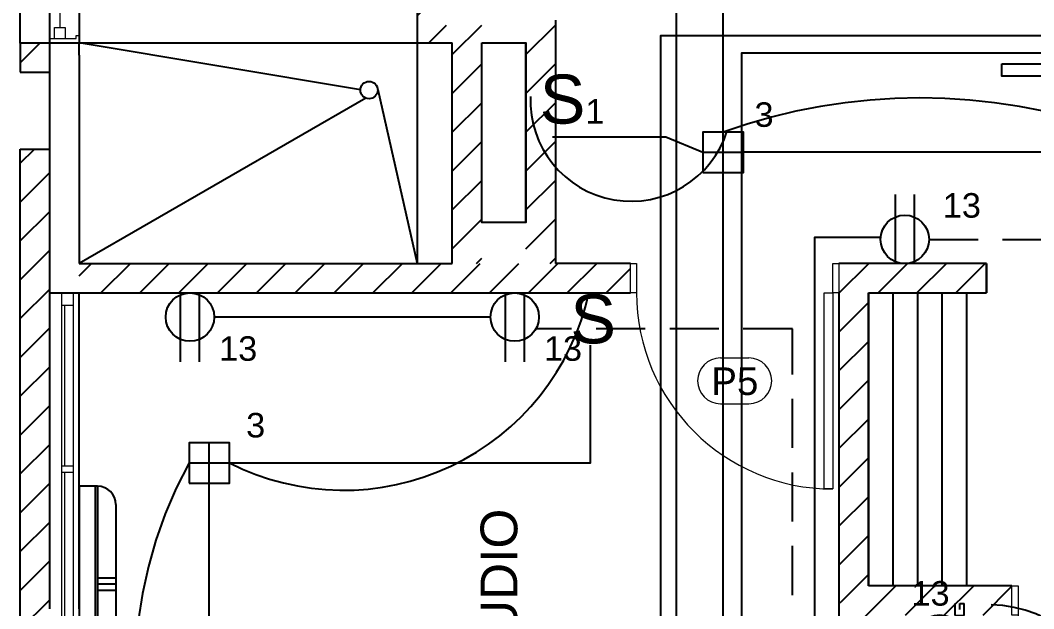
# Model space of a CAD drawing. Header units: inches. Extents: x 131 to 82119, y 71 to 16923.
# Drawn here: x 376.639 to 380.77, y 147.485 to 149.885 of the extents above; entities that cross this region are included whole.
import ezdxf
from ezdxf.enums import TextEntityAlignment as Align

# ---------------------------------------------------------------- set-up
doc = ezdxf.new("R2010")
doc.units = ezdxf.units.IN
doc.header["$MEASUREMENT"] = 0
for name, pattern in [('Dash', [0.006, 0.003, -0.003]), ('HIDDEN', [9.525, 6.35, -3.175]), ('PISO', [0.3, 0.2, -0.1])]:
    doc.linetypes.add(name, pattern=pattern)
for name, color, linetype, lineweight in [('A-DOOR-____-IDEN', 31, 'Continuous', 18), ('A-DOOR-____-MCUT', 31, 'Continuous', 18), ('A-DOOR-____-OTLN', 31, 'Continuous', 18), ('A-DOOR-FRAM-MCUT', 31, 'Continuous', 18), ('A-GLAZ-____-MCUT', 151, 'Continuous', 18), ('A-GLAZ-____-OTLN', 151, 'Continuous', 18), ('DUCTO-PARED O TECHO', 7, 'Continuous', 25), ('DUCTO-PISO', 7, 'PISO', 25), ('RED-TELEVISIÓN', 84, 'TELEVISION', 25), ('RED-TELÉFONO', 240, 'TELEFONO', 25), ('SIMBOLOGIA', 150, 'Continuous', 25), ('SIMBOLOGÍA', 150, 'Continuous', 25)]:
    doc.layers.add(name, color=color, linetype=linetype, lineweight=lineweight)
for name, color, linetype in [('Arquitectonico', 253, 'Continuous'), ('BLOQUES TOMAS Y LUCES', 140, 'Continuous'), ('INTERRUPTORES', 6, 'Continuous'), ('LAMPARAS', 20, 'Continuous'), ('LUCES Y TOMAS', 5, 'Continuous'), ('Retorno', 5, 'HIDDEN')]:
    doc.layers.add(name, color=color, linetype=linetype)
doc.styles.add('Arial_1', font='arial.ttf', dxfattribs={"height": 0.15})
doc.styles.add('Arial_4', font='arial.ttf', dxfattribs={"height": 0.1125})
doc.styles.get("Standard").update_dxf_attribs({"font": 'arial.ttf'})
doc.linetypes.add('TELEFONO', pattern='A,0.32,-0.12,["TEL",Standard,S=0.065,R=0,X=-0.065,Y=-0.0325],-0.14', length=0.58)
doc.linetypes.add('TELEVISION', pattern='A,0.32,-0.13,["TV",Standard,S=0.065,R=0,X=-0.065,Y=-0.0325],-0.13', length=0.58)
pattern_1 = [(45, (398.66059, 171.25755), (-0.07919596, 0.07919596), [])]

# ---------------------------------------------------------------- blocks, each defined once
blk = doc.blocks.new('Puertas Revit Lisas - 0_85 X 2_70-1759835-ARQ-P1')
at = {"layer": 'A-DOOR-____-MCUT'}
for p, q in [((0.365, -0.056825), (0.4, -0.056825)), ((0.365, -0.856825), (0.365, -0.056825)), ((0.4, -0.056825), (0.4, -0.856825)), ((0.4, -0.856825), (0.365, -0.856825))]:
    blk.add_line(p, q, dxfattribs=at)
at = {"layer": 'A-DOOR-____-OTLN'}
blk.add_arc((0.4, -0.056825), 0.8, 180, 270, dxfattribs=at)
at = {"layer": 'A-DOOR-FRAM-MCUT'}
for p, q in [((-0.425, 0.063175), (-0.4, 0.063175)), ((-0.425, -0.056825), (-0.425, 0.063175)), ((-0.4, 0.063175), (-0.4, -0.056825)), ((0.4, 0.063175), (0.425, 0.063175)), ((0.4, -0.056825), (0.4, 0.063175)), ((0.425, 0.063175), (0.425, -0.056825)), ((-0.4, -0.056825), (-0.425, -0.056825)), ((0.425, -0.056825), (0.4, -0.056825))]:
    blk.add_line(p, q, dxfattribs=at)
blk = doc.blocks.new('Puertas Revit Lisas - 0_75  x 2_70-1817899-ARQ-P1')
at = {"layer": 'A-DOOR-____-MCUT'}
for p, q in [((0.315, -0.056825), (0.35, -0.056825)), ((0.315, -0.756825), (0.315, -0.056825)), ((0.35, -0.056825), (0.35, -0.756825)), ((0.35, -0.756825), (0.315, -0.756825))]:
    blk.add_line(p, q, dxfattribs=at)
at = {"layer": 'A-DOOR-____-OTLN'}
blk.add_arc((0.35, -0.056825), 0.7, 180, 270, dxfattribs=at)
at = {"layer": 'A-DOOR-FRAM-MCUT'}
for p, q in [((-0.375, 0.063175), (-0.35, 0.063175)), ((-0.375, -0.056825), (-0.375, 0.063175)), ((-0.35, 0.063175), (-0.35, -0.056825)), ((0.35, 0.063175), (0.375, 0.063175)), ((0.35, -0.056825), (0.35, 0.063175)), ((0.375, 0.063175), (0.375, -0.056825)), ((-0.35, -0.056825), (-0.375, -0.056825)), ((0.375, -0.056825), (0.35, -0.056825))]:
    blk.add_line(p, q, dxfattribs=at)
blk = doc.blocks.new('Ventana Tipo A - 1_44 x 1_80-1820411-ARQ-P1')
at = {"layer": 'A-GLAZ-____-MCUT'}
for p, q in [((-0.3938, 0.01), (-0.3438, 0.01)), ((-0.3438, 0.01), (-0.3438, -0.035)), ((0.9962, 0.01), (0.9962, -0.035)), ((0.9962, 0.01), (1.0462, 0.01)), ((-0.3438, -0.035), (-0.3938, -0.035)), ((1.0462, -0.035), (0.9962, -0.035))]:
    blk.add_line(p, q, dxfattribs=at)
at = {"layer": 'A-GLAZ-____-OTLN'}
for p, q in [((-0.3438, 0.01), (0.9962, 0.01)), ((0.3132, 0), (-0.3438, 0)), ((-0.3438, 0), (-0.3438, -0.015)), ((0.9962, 0), (0.3392, 0)), ((0.9962, -0.035), (-0.3438, -0.035))]:
    blk.add_line(p, q, dxfattribs=at)
at = {"layer": 'A-GLAZ-____-OTLN', "linetype": 'Dash'}
for p, q in [((0.3132, -0.035), (0.3132, 0.01)), ((0.3392, -0.035), (0.3392, 0.01))]:
    blk.add_line(p, q, dxfattribs=at)
blk = doc.blocks.new('Ventanas Genéricas Aluminio - 1_42 x 0_75-1818825-ARQ-P1')
at = {"layer": 'A-GLAZ-____-MCUT'}
for p, q in [((-0.67825, 0.06), (-0.71, 0.06)), ((-0.69095, 0.0479), (-0.67825, 0.0479)), ((-0.69095, -0.06), (-0.69095, 0.0479)), ((-0.67825, 0.0479), (-0.67825, 0.06)), ((-0.67825, 0.0479), (-0.6465, 0.0479)), ((-0.6465, 0.0479), (-0.6465, 0.00345)), ((-0.022225, 0.0479), (0.022225, 0.0479)), ((-0.022225, -0.041), (-0.022225, 0.0479)), ((0.022225, 0.0479), (0.022225, -0.041)), ((0.67825, 0.06), (0.71, 0.06)), ((0.67825, 0.0479), (0.67825, 0.06)), ((0.69095, 0.0479), (0.67825, 0.0479)), ((0.69095, -0.06), (0.69095, 0.0479)), ((0.71, 0.06), (0.71, -0.06)), ((-0.6465, 0.00345), (-0.69095, 0.00345)), ((-0.022225, 0.025675), (-0.6465, 0.025675)), ((0.022225, 0.00345), (-0.022225, 0.00345)), ((0.6465, 0.00345), (0.69095, 0.00345)), ((0.6465, -0.041), (0.6465, 0.00345)), ((0.022225, -0.041), (-0.022225, -0.041)), ((0.022225, -0.018775), (0.6465, -0.018775)), ((0.69095, -0.041), (0.6465, -0.041)), ((-0.71, -0.06), (-0.69095, -0.06)), ((0.71, -0.06), (0.69095, -0.06))]:
    blk.add_line(p, q, dxfattribs=at)
blk = doc.blocks.new('Etiqueta Puerta 1_5mm - Etiqueta Puerta 1_5mm-1832370-ARQ-P1')
at = {"layer": 'A-DOOR-____-IDEN'}
for p, q in [((-0.000813, 0.001281), (0.000734, 0.001281)), ((-0.000813, -0.001203), (0.000734, -0.001203))]:
    blk.add_line(p, q, dxfattribs=at)
for centre, start, end in [((-0.000813, 0.000039), 90, 270), ((0.000734, 0.000039), 270, 90)]:
    blk.add_arc(centre, 0.001242, start, end, dxfattribs=at)
blk = doc.blocks.new('TOMA')
at = {"layer": 'SIMBOLOGIA'}
for p, q in [((-0.0301, 0.2165), (-0.0301, 0.0062)), ((0.0294, 0.2165), (0.0294, 0.1463)), ((0.0294, 0.1463), (0.0294, 0.0059))]:
    blk.add_line(p, q, dxfattribs=at)
blk.add_circle((0, 0.0761), 0.0761, dxfattribs=at)
blk = doc.blocks.new('TOMA GFCI')
at = {"layer": 'BLOQUES TOMAS Y LUCES'}
for p, q in [((-0.0076, 0.044), (-0.3947, 0.044)), ((-0.0084, -0.0462), (-0.3947, -0.0462)), ((-0.003, -0.0813), (0.0598, -0.0813)), ((-0.003, -0.0813), (-0.003, -0.1274)), ((0.0284, -0.1043), (0.0598, -0.1043)), ((0.0598, -0.1043), (0.0598, -0.1274)), ((-0.003, -0.1274), (0.0598, -0.1274))]:
    blk.add_line(p, q, dxfattribs=at)
for centre, radius in [((-0.1319, 0), 0.1319), ((-0.0971, -0.0838), 0.0221)]:
    blk.add_circle(centre, radius, dxfattribs=at)
blk = doc.blocks.new('MINISPLIT')
at = {"layer": 'SIMBOLOGÍA'}
for p, q in [((-0.325, 0.15), (0.325, 0.15)), ((-0.025, 0.15), (-0.025, 0.075)), ((0, 0.15), (0, 0.075)), ((0.025, 0.15), (0.025, 0.075)), ((-0.4, 0.075), (-0.4, 0)), ((-0.4, 0.075), (0.4, 0.075)), ((-0.4, 0.065), (0.4, 0.065)), ((0.4, 0.075), (0.4, 0)), ((-0.4, 0), (0.4, 0))]:
    blk.add_line(p, q, dxfattribs=at)
for centre, start, end in [((-0.325, 0.075), 90, 180), ((0.325, 0.075), 0, 90)]:
    blk.add_arc(centre, 0.075, start, end, dxfattribs=at)

msp = doc.modelspace()

# ---------------------------------------------------------------- hatches: boundary and pattern name
at = {"layer": 'Arquitectonico'}
h = msp.add_hatch(dxfattribs=at)
h.set_pattern_fill('FP_37', color=256, angle=360, style=0, pattern_type=2)
h.set_pattern_definition(pattern_1)
h.paths.add_polyline_path([(376.7591, 149.6731), (376.7591, 149.7915), (376.6391, 149.7915), (376.6391, 149.6731), (376.7487, 149.6731)], flags=0)
h.paths.add_polyline_path([(376.7487, 151.4415), (376.7591, 151.4415), (376.7591, 152.0231), (376.6391, 152.0231), (376.6391, 151.4415)], flags=0)
h = msp.add_hatch(dxfattribs=at)
h.set_pattern_fill('FP_37', color=256, angle=360, style=0, pattern_type=2)
h.set_pattern_definition(pattern_1)
h.paths.add_polyline_path([(378.2569, 149.7931), (378.3769, 149.7931), (378.3769, 151.6015), (378.2569, 151.6015), (378.2569, 150.005)])
h = msp.add_hatch(dxfattribs=at)
h.set_pattern_fill('FP_37', color=256, angle=360, style=0, pattern_type=2)
h.set_pattern_definition([(45, (398.8039, 171.25755), (-0.07919596, 0.07919596), [])])
h.paths.add_polyline_path([(378.5202, 148.893), (378.5202, 149.8849), (378.4002, 149.885), (378.4002, 148.8931)])
h = msp.add_hatch(dxfattribs=at)
h.set_pattern_fill('FP_37', color=256, angle=360, style=0, pattern_type=2)
h.set_pattern_definition([(45, (399.1039, 171.25755), (-0.07919596, 0.07919596), [])])
h.paths.add_polyline_path([(378.8202, 148.893), (378.8202, 149.8849), (378.7002, 149.885), (378.7002, 148.8931)])
h = msp.add_hatch(dxfattribs=at)
h.set_pattern_fill('FP_37', color=256, angle=360, style=0, pattern_type=2)
h.set_pattern_definition([(45, (398.54059, 171.99514), (-0.07919596, 0.07919596), [])])
h.paths.add_polyline_path([(376.7591, 145.0698), (376.7591, 149.3593), (376.6391, 149.3593), (376.6391, 145.0698)])
h = msp.add_hatch(dxfattribs=at)
h.set_pattern_fill('FP_37', color=256, angle=360, style=0, pattern_type=2)
h.set_pattern_definition(pattern_1)
h.paths.add_polyline_path([(378.2569, 148.7731), (378.3169, 148.7731), (378.3169, 148.893), (376.8791, 148.893), (376.8791, 148.7731)], flags=0)
h = msp.add_hatch(dxfattribs=at)
h.set_pattern_fill('FP_37', color=256, angle=360, style=0, pattern_type=2)
h.set_pattern_definition(pattern_1)
h.paths.add_polyline_path([(380.577, 148.7731), (380.577, 148.893), (379.9762, 148.893), (379.9762, 148.7731), (380.0962, 148.7731)], flags=0)
h.paths.add_polyline_path([(379.1262, 148.7731), (379.1262, 148.893), (378.3169, 148.893), (378.3169, 148.7731)], flags=0)
h = msp.add_hatch(dxfattribs=at)
h.set_pattern_fill('FP_37', color=256, angle=360, style=0, pattern_type=2)
h.set_pattern_definition(pattern_1)
h.paths.add_polyline_path([(379.9762, 147.5187), (380.0962, 147.5187), (380.0962, 148.7731), (379.9762, 148.7731), (379.9762, 147.9731)], flags=0)
h = msp.add_hatch(dxfattribs=at)
h.set_pattern_fill('FP_37', color=256, angle=360, style=0, pattern_type=2)
h.set_pattern_definition(pattern_1)
h.paths.add_polyline_path([(380.0962, 147.4587), (380.6812, 147.4587), (380.6812, 147.5787), (380.0962, 147.5787), (380.0962, 147.5187)], flags=0)
h.paths.add_polyline_path([(381.4312, 147.4587), (381.5512, 147.459), (381.5512, 147.5787), (381.4312, 147.5787)], flags=0)
h = msp.add_hatch(dxfattribs=at)
h.set_pattern_fill('FP_37', color=256, angle=360, style=0, pattern_type=2)
h.set_pattern_definition(pattern_1)
h.paths.add_polyline_path([(380.0362, 145.6861), (380.0962, 145.6861), (380.0962, 147.5187), (379.9762, 147.5187), (379.9762, 145.6861)], flags=0)

# ---------------------------------------------------------------- linework, layer by layer
for p, q in [((376.8791, 151.4815), (376.8791, 149.7915)), ((378.2569, 151.4815), (378.2569, 149.7931)), ((376.6391, 149.7915), (376.6391, 151.4415)), ((376.7591, 149.7915), (376.7591, 151.2115)), ((378.8202, 149.885), (378.8202, 148.893)), ((376.8791, 149.7915), (376.6391, 149.7915)), ((376.6391, 149.7915), (376.6391, 149.6731)), ((376.7591, 147.4848), (376.7591, 149.7915)), ((376.8791, 149.7931), (378.2569, 149.7931)), ((378.0255, 149.6012), (376.8791, 149.7931)), ((376.8791, 149.7431), (376.8791, 149.7915)), ((378.2569, 149.7931), (378.4002, 149.7931)), ((378.2569, 149.7931), (378.2569, 148.893)), ((378.4002, 148.893), (378.4002, 149.7931)), ((378.5202, 149.0606), (378.5202, 149.7931)), ((378.7002, 149.0606), (378.7002, 149.7931)), ((376.8791, 149.7431), (376.8791, 148.893)), ((376.6391, 149.6731), (376.7591, 149.6731)), ((378.096, 149.6026), (378.2569, 148.893)), ((378.0475, 149.5673), (376.8791, 148.893)), ((376.6391, 145.4448), (376.6391, 149.3593)), ((376.6391, 149.3593), (376.7591, 149.3593)), ((376.8791, 148.893), (378.4002, 148.893)), ((379.1262, 148.893), (378.8202, 148.893)), ((380.577, 148.893), (379.9762, 148.893)), ((380.577, 148.7731), (380.577, 148.893)), ((380.5774, 148.893), (380.5774, 148.7731)), ((376.7591, 148.7731), (376.8791, 148.7731)), ((376.8791, 147.4848), (376.8791, 148.7731)), ((376.8791, 148.7731), (379.1262, 148.7731)), ((379.9762, 148.7731), (379.9762, 145.839)), ((380.0962, 148.7731), (380.577, 148.7731)), ((380.0962, 147.5787), (380.0962, 148.7731)), ((380.0966, 148.7731), (380.0966, 147.5787)), ((380.1962, 148.7731), (380.1962, 147.5787)), ((380.2962, 148.7731), (380.2962, 147.5787)), ((380.3962, 148.7731), (380.3962, 147.5787)), ((380.4962, 148.7731), (380.4962, 147.5787)), ((380.6812, 147.5787), (380.0962, 147.5787))]:
    msp.add_line(p, q, dxfattribs=at)
msp.add_lwpolyline([(378.5202, 149.7931), (378.7002, 149.7931), (378.7002, 149.0606), (378.5202, 149.0606)], close=True, dxfattribs=at)
msp.add_circle((378.0608, 149.6001), 0.0353, dxfattribs=at)
at = {"layer": 'DUCTO-PARED O TECHO'}
for points in [[(379.5044, 149.4289), (379.5044, 150.7838)], [(378.8081, 149.409), (379.271, 149.409), (379.422, 149.3466)], [(381.0256, 149.3466), (379.5867, 149.3466)], [(379.5044, 146.4263), (379.5044, 149.2642)], [(379.8774, 147.3013), (379.8774, 149.0005), (380.1416, 149.0005)], [(378.5559, 148.6742), (377.4295, 148.6742)], [(377.4917, 148.0796), (378.9632, 148.0796), (378.9632, 148.5602)], [(377.4094, 146.4263), (377.4094, 147.9973)]]:
    msp.add_lwpolyline(points, dxfattribs=at)
at = {"layer": 'DUCTO-PISO'}
for points in [[(380.3434, 148.9913), (384.2724, 148.9913), (384.4578, 148.0628)], [(379.7862, 147.2406), (379.7862, 148.6265), (378.7412, 148.6265)]]:
    msp.add_lwpolyline(points, dxfattribs=at)
at = {"layer": 'LAMPARAS'}
for p, q in [((379.5867, 149.4289), (379.422, 149.4289)), ((379.422, 149.4289), (379.422, 149.2642)), ((379.5044, 149.2642), (379.5044, 149.4289)), ((379.422, 149.3466), (379.5867, 149.3466)), ((379.422, 149.2642), (379.5867, 149.2642)), ((377.4917, 148.162), (377.327, 148.162)), ((377.327, 148.162), (377.327, 147.9973)), ((377.4094, 147.9973), (377.4094, 148.162)), ((377.327, 148.0796), (377.4917, 148.0796)), ((377.327, 147.9973), (377.4917, 147.9973))]:
    msp.add_line(p, q, dxfattribs=at)
for points in [[(380.6403, 149.7072), (381.8403, 149.7072), (381.8403, 149.6572), (380.6403, 149.6572)], [(379.422, 149.2642), (379.5867, 149.2642), (379.5867, 149.4289), (379.422, 149.4289)], [(377.327, 147.9973), (377.4917, 147.9973), (377.4917, 148.162), (377.327, 148.162)]]:
    msp.add_lwpolyline(points, close=True, dxfattribs=at)
at = {"layer": 'RED-TELEVISIÓN'}
for points in [[(379.7083, 146.977), (379.5803, 146.977), (379.5803, 149.7522), (389.4241, 149.7522), (389.4241, 151.1569), (389.3469, 155.0565)], [(378.4483, 151.75), (379.3129, 151.75), (379.3129, 146.9142), (379.7916, 146.9142)]]:
    msp.add_lwpolyline(points, dxfattribs=at)
at = {"layer": 'RED-TELÉFONO'}
msp.add_lwpolyline([(379.7347, 146.5905), (379.2498, 146.5905), (379.2498, 149.8234), (389.5426, 149.8234), (389.5426, 154.8312), (389.3469, 155.1097)], dxfattribs=at)
at = {"layer": 'Retorno'}
for centre, radius, start, end in [((379.1292, 149.557), 0.4104, 177.6132, 342.672), ((380.3062, 147.1914), 2.3769, 70.2852, 109.7148), ((377.9567, 148.9917), 1.0238, 242.9903, 347.6659), ((378.9207, 147.2118), 1.8147, 151.4308, 208.5692), ((380.5813, 146.9675), 0.5335, 9.2091, 88.3832)]:
    msp.add_arc(centre, radius, start, end, dxfattribs=at)

# ---------------------------------------------------------------- block references
at = {"layer": 'Arquitectonico'}
for name, p, rotation in [('Ventanas Genéricas Aluminio - 1_42 x 0_75-1818825-ARQ-P1', (376.8191, 150.5015), 270.0000000000003), ('Ventana Tipo A - 1_44 x 1_80-1820411-ARQ-P1', (376.8191, 147.7269), 90.00000000000031)]:
    msp.add_blockref(name, p, dxfattribs=dict(at, rotation=rotation))
for name, p in [('Puertas Revit Lisas - 0_85 X 2_70-1759835-ARQ-P1', (379.5512, 148.8299)), ('Puertas Revit Lisas - 0_75  x 2_70-1817899-ARQ-P1', (381.0562, 147.5155))]:
    msp.add_blockref(name, p, dxfattribs=at)
at = {"layer": 'Arquitectonico', "xscale": 74.99999999999996, "yscale": 74.99999999999996, "zscale": 74.99999999999996}
msp.add_blockref('Etiqueta Puerta 1_5mm - Etiqueta Puerta 1_5mm-1832370-ARQ-P1', (379.5541, 148.4113), dxfattribs=at)
at = {"layer": 'LUCES Y TOMAS', "color": 3, "xscale": 0.7874015748031495, "yscale": 0.7874015748031495, "rotation": 90}
msp.add_blockref('TOMA GFCI', (380.3865, 147.4593), dxfattribs=at)
at = {"layer": 'SIMBOLOGIA', "xscale": 1.29829461337991, "yscale": 1.29829461337991, "zscale": 1.29829461337991}
msp.add_blockref('TOMA', (380.2446, 148.8925), dxfattribs=at)
at = {"layer": 'SIMBOLOGIA', "xscale": 1.29829461337991, "yscale": 1.29829461337991, "zscale": 1.29829461337991, "rotation": 180}
for p in [(377.3307, 148.7731), (378.6547, 148.7731)]:
    msp.add_blockref('TOMA', p, dxfattribs=at)
at = {"layer": 'SIMBOLOGIA', "rotation": 269.9999999999999}
msp.add_blockref('MINISPLIT', (376.8791, 147.5843), dxfattribs=at)

# ---------------------------------------------------------------- texts
for s, p in [('3', (379.6707, 149.4502)), ('13', (380.4772, 149.0798)), ('13', (377.5274, 148.4959)), ('13', (378.8514, 148.4959)), ('3', (377.5986, 148.1833)), ('13', (380.3496, 147.4973))]:
    msp.add_text(s, height=0.1).set_placement(p, align=Align.CENTER)
at = {"layer": 'Arquitectonico', "insert": (379.4556, 148.4689), "char_height": 0.1125, "width": 0.234494, "attachment_point": 1, "style": 'Arial_4'}
msp.add_mtext('P5', dxfattribs=at)
at = {"layer": 'Arquitectonico', "insert": (378.5153, 146.9616), "char_height": 0.15, "width": 1.148417, "attachment_point": 1, "rotation": 90, "style": 'Arial_1'}
msp.add_mtext('ESTUDIO', dxfattribs=at)
at = {"layer": 'INTERRUPTORES', "char_height": 0.2, "attachment_point": 1}
for s, insert in [('\\pt0.0082306;S{\\H0.5x;1}', (378.7564, 149.6634)), ('\\pt0.0082306;S', (378.8812, 148.767))]:
    msp.add_mtext_dynamic_manual_height_columns(s, width=0.353086, gutter_width=12.5, heights=[0], dxfattribs=dict(at, insert=insert))

doc.saveas('drawing.dxf')
